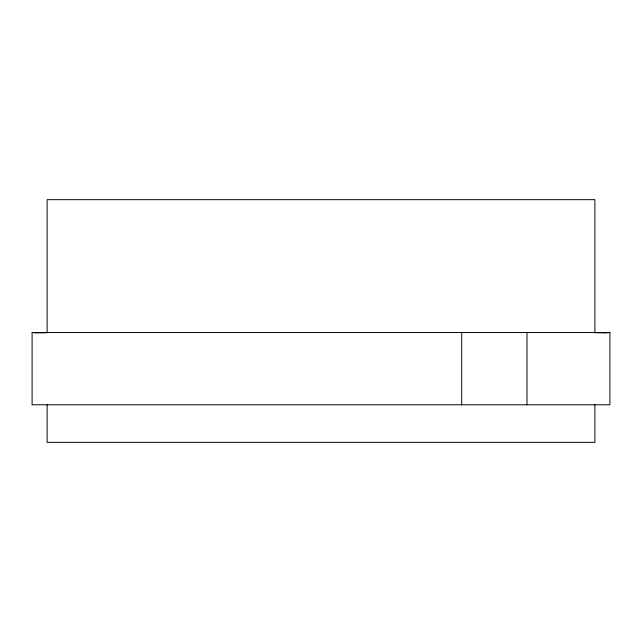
<?xml version="1.0" encoding="UTF-8"?>
<svg xmlns="http://www.w3.org/2000/svg" width="642" height="642" viewBox="0 0 642 642"><rect width="100%" height="100%" fill="white"/><g stroke="black" fill="none" stroke-linecap="round" stroke-linejoin="round"><path stroke-width="0.96" d="M35.101 332.869L47.123 332.556M594.949 332.636L609.9 332.556L609.9 404.781L32.1 404.781L32.1 332.556L609.9 332.556M32.1 332.556L47.051 332.66M594.877 332.556L606.899 332.869M594.877 332.628L594.877 199.662L47.123 199.662L47.123 332.628M594.877 404.781L594.877 442.338L47.123 442.338L47.123 404.781M526.986 332.556L526.986 404.781M461.694 332.556L461.694 404.781"/></g></svg>
